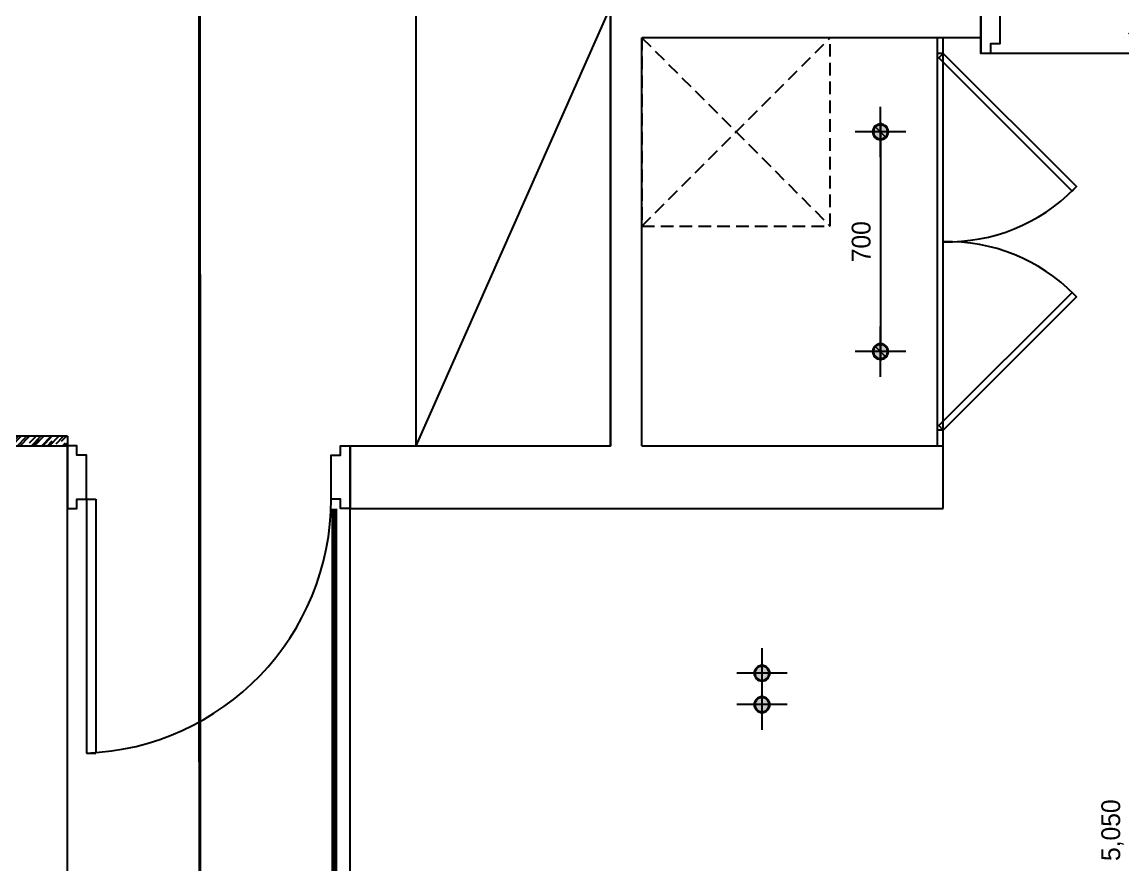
# Model space of a CAD drawing. Header units: millimetres. Extents: x 145965 to 228269, y 99354 to 115204.
# Drawn here: x 200993 to 204500, y 105304 to 107989 of the extents above; entities that cross this region are included whole.
import ezdxf

# ---------------------------------------------------------------- set-up
doc = ezdxf.new("R2010")
doc.units = ezdxf.units.MM
doc.header["$LTSCALE"] = 50
doc.linetypes.add('DH-HID2', pattern=[1.2, 0.8, -0.4])
doc.linetypes.add('HID', pattern=[2.5, 1.5, -1])
for name, color, linetype in [('06-FUR', 6, 'Continuous'), ('07-DIM WAL', 5, 'Continuous'), ('3.기호.계단선', 30, 'Continuous'), ('FU-FURM', 251, 'DH-HID2'), ('RC-LIGHT', 7, 'Continuous'), ('벽1', 2, 'Continuous'), ('창호', 4, 'Continuous'), ('틀', 8, 'Continuous')]:
    doc.layers.add(name, color=color, linetype=linetype)
doc.styles.add('HY 울릉도 L', font='')
doc.styles.get('HY 울릉도 L').set_extended_font_data('HY울릉도L')
doc.dimstyles.new('30', dxfattribs={"dimscale": 30, "dimtxt": 2, "dimasz": 1, "dimexe": 1, "dimexo": 1, "dimgap": 1, "dimtad": 1, "dimdec": 0, "dimrnd": 0.05, "dimdsep": 46, "dimlunit": 6, "dimtxsty": 'HY 울릉도 L', "dimblk": 'ARCHTICK', "dimcen": 2.5, "dimdle": 1, "dimclrd": 133, "dimclre": 133, "dimclrt": 30, "dimadec": 0, "dimazin": 0, "dimtfac": 1, "dimtdec": 0, "dimtix": 1, "dimtmove": 2, "dimatfit": 3, "dimldrblk": 'ARCHTICK', "dimfxl": 1, "dimlwd": -1, "dimlwe": -1, "dimarcsym": 0})

# ---------------------------------------------------------------- blocks, each defined once
blk = doc.blocks.new('vidaisejh')
at = {"layer": '벽1'}
for p, q in [((159867.9, 67832.3), (159867.9, 66432.3)), ((161047.9, 67832.3), (161047.9, 67732.3)), ((161047.9, 67732.3), (159967.9, 67732.3)), ((159967.9, 66432.3), (159967.9, 67732.3)), ((157937.9, 66432.3), (158137.9, 66432.3)), ((158137.9, 66232.3), (158137.9, 66432.3)), ((159037.9, 66432.3), (159867.9, 66432.3)), ((159037.9, 66232.3), (159037.9, 66432.3)), ((159967.9, 66432.3), (160927.9, 66432.3)), ((160927.9, 66232.3), (160927.9, 66432.3)), ((158137.9, 62682.3), (158137.9, 66232.3)), ((159037.9, 66232.3), (160927.9, 66232.3))]:
    blk.add_line(p, q, dxfattribs=at)
at = {"layer": '창호'}
blk.add_arc((158167.9, 66262.3), 810, 272.1226, 0, dxfattribs=at)
at = {"layer": '틀'}
for p, q in [((161047.9, 67682.3), (161047.9, 67882.3)), ((161047.9, 67882.3), (161047.9, 67682.3)), ((161847.9, 67682.3), (161047.9, 67682.3)), ((158137.9, 66432.3), (158137.9, 66232.3)), ((158137.9, 66232.3), (158137.9, 66432.3)), ((159037.9, 66232.3), (159037.9, 66432.3)), ((158197.9, 66262.3), (158197.9, 65452.3)), ((158197.9, 66262.3), (158227.9, 66262.3)), ((158227.9, 66262.3), (158227.9, 65452.8)), ((158197.9, 65452.3), (158227.9, 65452.3))]:
    blk.add_line(p, q, dxfattribs=at)
for points in [[(161047.9, 67882.3), (161077.9, 67882.3), (161077.9, 67852.3), (161107.9, 67852.3), (161107.9, 67712.3), (161077.9, 67712.3), (161077.9, 67682.3), (161047.9, 67682.3), (161047.9, 67882.3)], [(158137.9, 66232.3), (158167.9, 66232.3), (158167.9, 66262.3), (158197.9, 66262.3), (158197.9, 66402.3), (158167.9, 66402.3), (158167.9, 66432.3), (158137.9, 66432.3), (158137.9, 66232.3)], [(159037.9, 66232.3), (159007.9, 66232.3), (159007.9, 66262.3), (158977.9, 66262.3), (158977.9, 66402.3), (159007.9, 66402.3), (159007.9, 66432.3), (159037.9, 66432.3), (159037.9, 66232.3)]]:
    blk.add_lwpolyline(points, dxfattribs=at)
blk = doc.blocks.new('VJSWJDEH')
at = {"layer": '3.기호.계단선', "transparency": 33554687}
h = blk.add_hatch(dxfattribs=at)
h.set_pattern_fill('AR-RROOF', color=8, angle=45)
h.set_pattern_definition([(45, (21500, 0), (21.5526147, 57.4736392), [381, -50.8, 127, -25.4]), (45, (21514.907, 32.868), (-41.8479935, 5.926969), [76.2, -8.382, 152.4, -19.05]), (45, (21493.714, 24.247), (81.3611205, 105.4282069), [203.2, -35.56, 101.6, -25.4])])
h.paths.add_polyline_path([(201137.9, 106669.4), (200757.9, 106669.4), (200757.9, 105839.4), (200787.9, 105839.4), (200787.9, 106639.4), (200937.9, 106639.4), (201137.9, 106639.4)])
at = {"layer": '06-FUR', "color": 8}
for p, q in [((203927.9, 107889.4), (203907.9, 107889.4)), ((203927.9, 106689.4), (203907.9, 106689.4))]:
    blk.add_line(p, q, dxfattribs=at)
for points in [[(202867.9, 108039.4), (202247.9, 108039.4), (202247.9, 106639.4), (202867.9, 106639.4), (202867.9, 108039.4), (202247.9, 106639.4)], [(203927.9, 106639.4), (203927.9, 107939.4), (203907.9, 107939.4), (203907.9, 106639.4), (203927.9, 106639.4)]]:
    blk.add_lwpolyline(points, dxfattribs=at)
for points in [[(204338, 107451), (204352.2, 107465.2), (203927.9, 107889.4), (203913.8, 107875.3)], [(204338, 107127.9), (204352.2, 107113.7), (203927.9, 106689.4), (203913.8, 106703.6)]]:
    blk.add_lwpolyline(points, close=True, dxfattribs=at)
for centre, start, end in [((203942.5, 107853.6), 268.5179, 315.5076), ((203942.5, 106725.3), 44.4924, 91.4821)]:
    blk.add_arc(centre, 564.4, start, end, dxfattribs=at)
at = {"layer": '3.기호.계단선', "color": 8}
blk.add_line((201137.9, 106669.4), (201137.9, 106639.4), dxfattribs=at)
for points in [[(201137.9, 106669.4), (200757.9, 106669.4), (200757.9, 105839.4)], [(200787.9, 105839.4), (200787.9, 106639.4), (201137.9, 106639.4)]]:
    blk.add_lwpolyline(points, dxfattribs=at)
at = {"layer": 'FU-FURM', "color": 8}
for p, q in [((202967.9, 107339.4), (203567.9, 107939.4)), ((202967.9, 107939.4), (203567.9, 107339.4))]:
    blk.add_line(p, q, dxfattribs=at)
blk.add_lwpolyline([(202967.9, 107339.4), (203567.9, 107339.4), (203567.9, 107939.4), (202967.9, 107939.4)], close=True, dxfattribs=at)
blk.add_blockref('vidaisejh', (43000, 40207.2))
blk = doc.blocks.new('_ArchTick')
at = {"color": 0, "linetype": 'ByBlock', "const_width": 0.15}
blk.add_lwpolyline([(-0.5, -0.5), (0.5, 0.5)], dxfattribs=at)
blk = doc.blocks.new('*D919')
at = {"layer": '07-DIM WAL', "color": 133}
for p, q in [((204532.9, 102859.4), (204532.9, 107969.4)), ((204502.9, 107939.4), (204502.9, 107939.4)), ((204502.9, 102889.4), (204502.9, 102889.4))]:
    blk.add_line(p, q, dxfattribs=at)
at = {"layer": 'Defpoints', "color": 0}
for p in [(204532.9, 107939.4), (204532.9, 107939.4), (204532.9, 102889.4)]:
    blk.add_point(p, dxfattribs=at)
at = {"layer": '07-DIM WAL', "color": 133, "xscale": 30, "yscale": 30, "zscale": 30}
for p, rotation in [((204532.9, 107939.4), 90), ((204532.9, 102889.4), 270)]:
    blk.add_blockref('_ArchTick', p, dxfattribs=dict(at, rotation=rotation))
at = {"layer": '07-DIM WAL', "color": 30, "insert": (204467, 105414.4), "char_height": 60, "attachment_point": 5, "rotation": 90, "style": 'HY 울릉도 L'}
blk.add_mtext('5,050', dxfattribs=at)
blk = doc.blocks.new('1')
at = {"linetype": 'Continuous'}
h = blk.add_hatch(color=4, dxfattribs=at)
h.dxf.hatch_style = 1
edge = h.paths.add_edge_path()
edge.add_arc((11539653.5, -14273503.8), 37.5, 0, 360)
at = {"color": 1, "linetype": 'Continuous'}
for p, q in [((11539653.5, -14273637.1), (11539653.5, -14273370.5)), ((11539520.2, -14273503.8), (11539786.8, -14273503.8))]:
    blk.add_line(p, q, dxfattribs=at)
at = {"color": 4, "linetype": 'Continuous'}
for radius in [41.5, 37.5]:
    blk.add_circle((11539653.5, -14273503.8), radius, dxfattribs=at)
blk = doc.blocks.new('*D1174')
at = {"layer": '07-DIM WAL', "color": 133}
for p, q in [((203727.9, 107669.4), (203727.9, 106909.4)), ((203697.9, 107639.4), (203697.9, 107639.4)), ((203697.9, 106939.4), (203697.9, 106939.4))]:
    blk.add_line(p, q, dxfattribs=at)
at = {"layer": 'Defpoints', "color": 0}
for p in [(203727.9, 107639.4), (203727.9, 106939.4), (203727.9, 106939.4)]:
    blk.add_point(p, dxfattribs=at)
at = {"layer": '07-DIM WAL', "color": 133, "xscale": 30, "yscale": 30, "zscale": 30}
for p, rotation in [((203727.9, 107639.4), 90), ((203727.9, 106939.4), 270)]:
    blk.add_blockref('_ArchTick', p, dxfattribs=dict(at, rotation=rotation))
at = {"layer": '07-DIM WAL', "color": 30, "insert": (203666.6, 107289.4), "char_height": 60, "attachment_point": 5, "rotation": 90, "style": 'HY 울릉도 L'}
blk.add_mtext('700', dxfattribs=at)

msp = doc.modelspace()

# ---------------------------------------------------------------- linework, layer by layer
at = {"layer": '3.기호.계단선', "linetype": 'HID'}
msp.add_lwpolyline([(201558, 109446.3, 10, 10, 0), (201559.2, 105233.9, 10, 10, 0)], format="xyseb", dxfattribs=at)
at = {"layer": '3.기호.계단선', "color": 10, "linetype": 'HID'}
msp.add_lwpolyline([(201987.9, 103089.4, 20, 20, 0), (201987.9, 106439.4, 20, 20, 0)], format="xyseb", dxfattribs=at)
at = {"layer": 'RC-LIGHT'}
msp.add_line((202037.9, 103089.4), (202037.9, 106439.4), dxfattribs=at)

# ---------------------------------------------------------------- block references
msp.add_blockref('VJSWJDEH', (0, 0), dxfattribs=at)
at = {"layer": 'RC-LIGHT', "xscale": -0.6024096385271789, "yscale": 0.6024096385271789, "zscale": 0.6024096385271789, "rotation": 359.9999999999996}
for p in [(7155326.4, 8706135.7), (7155326.4, 8705435.7), (7154948.9, 8704410.7), (7154948.9, 8704310.7)]:
    msp.add_blockref('1', p, dxfattribs=at)

# ---------------------------------------------------------------- dimensions: what is measured, and where the dimension line sits
at = {"layer": '07-DIM WAL'}
for base, p1, p2, picture, middle in [((204532.9, 107939.4), (204532.9, 102889.4), (204532.9, 107939.4), '*D919', (204467, 105414.4)), ((203727.9, 106939.4), (203727.9, 107639.4), (203727.9, 106939.4), '*D1174', (203666.6, 107289.4))]:
    dim = msp.add_linear_dim(base=base, p1=p1, p2=p2, angle=90, dimstyle='30', dxfattribs=at)
    dim.commit()
    dim.dimension.update_dxf_attribs({"geometry": picture, "text_midpoint": middle})

doc.saveas('drawing.dxf')
